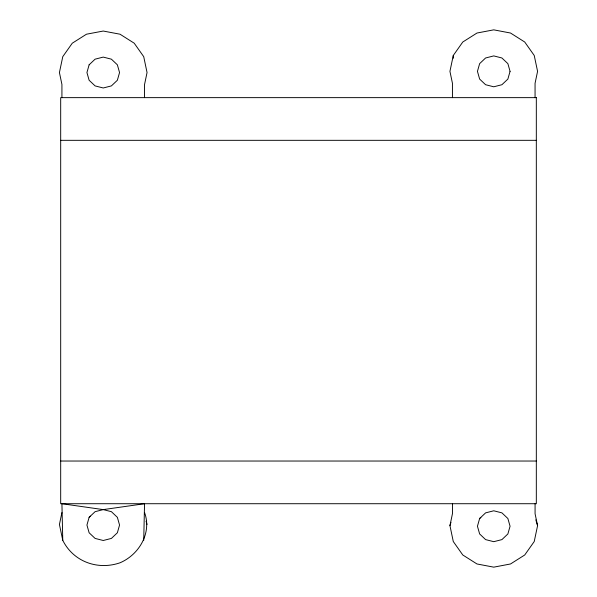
<?xml version="1.0" encoding="UTF-8"?>
<svg xmlns="http://www.w3.org/2000/svg" width="597" height="597" viewBox="0 0 597 597"><rect width="100%" height="100%" fill="white"/><g stroke="black" fill="none" stroke-linecap="round" stroke-linejoin="round"><path stroke-width="0.9" d="M453.272 58.267L453.28 55.476L462.779 42.021L476.981 33.029L493.756 29.85L510.525 33.029L524.733 42.021L534.233 55.476L537.576 71.356L535.061 83.304L535.061 97.639M143.72 540.337L144.549 503.719L103.244 509.607L95.095 511.681L89.125 517.323L86.938 525.054L89.125 532.77L95.095 538.419L103.244 540.494L111.408 538.419L117.363 532.77L119.557 525.054L117.363 517.323L111.408 511.681L103.244 509.607L61.924 503.719L62.767 540.337C73.416 561.747 97.736 570.478 120.019 562.792C139.116 554.65 152.019 532.875 144.549 512.51M61.924 512.562L59.424 524.457L62.767 540.337M453.28 55.476L449.937 71.356L452.436 83.252L452.436 97.639M535.076 503.719L535.076 513.748L537.576 525.644L534.233 541.524L524.733 554.979L510.525 563.971L493.756 567.15L476.981 563.971L462.779 554.979L453.28 541.524L449.951 525.644L452.451 513.696L452.451 503.719M479.637 518.509L477.443 526.233L479.637 533.949L485.607 539.606L493.756 541.68L501.92 539.606L507.875 533.949L510.062 526.233L507.875 518.509L501.92 512.868L493.756 510.793L485.607 512.868L479.637 518.509L480.854 517.36M449.951 525.644L450.951 522.33M89.125 517.323L90.341 516.174M60.685 140.325L536.322 140.325M60.685 461.033L536.322 461.033M535.822 519.845L537.576 525.644M146.049 521.144L147.049 524.457M144.549 97.639L144.549 84.49L147.049 72.543L143.72 56.663L134.221 43.208L120.019 34.208L103.244 31.044L86.475 34.208L72.267 43.208L62.767 56.663L59.424 72.543L61.924 84.438L61.924 97.639M89.125 64.812L86.938 72.543L89.125 80.259L95.095 85.908L103.244 87.983L111.393 85.908L117.363 80.259L119.557 72.543L117.363 64.812L111.393 59.17L103.244 57.096L95.095 59.17L89.125 64.812M510.062 71.356L507.875 79.08L501.905 84.722L493.756 86.796L485.592 84.722L479.637 79.08L477.443 71.356L479.637 63.64L485.592 57.984L493.756 55.909L501.905 57.984L507.875 63.64L510.062 71.356M536.322 97.639L60.685 97.639L60.685 503.719L536.322 503.719L536.322 97.639"/></g></svg>
